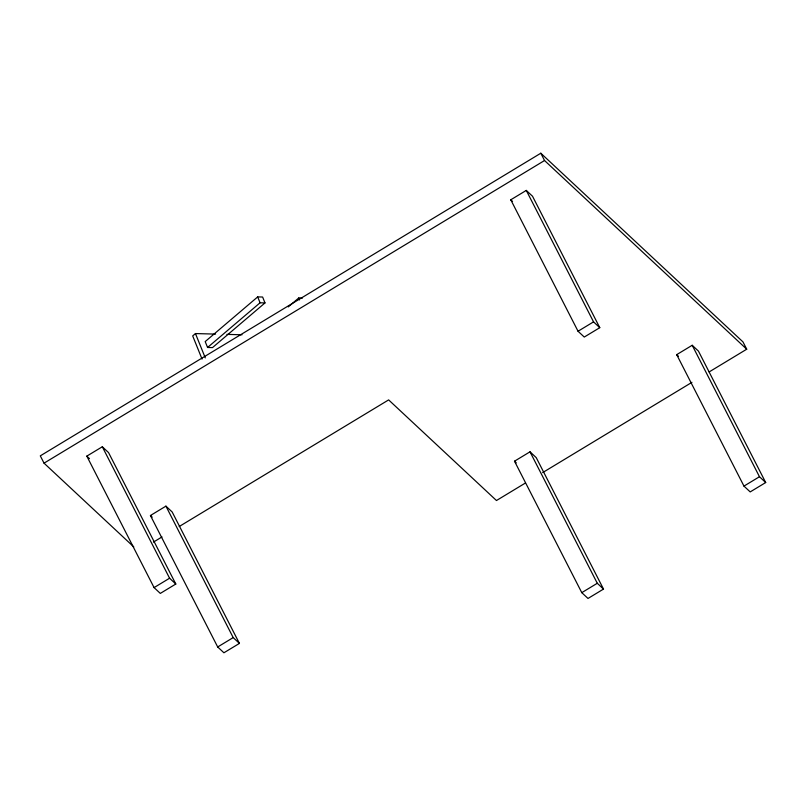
<?xml version="1.0" encoding="UTF-8"?>
<svg xmlns="http://www.w3.org/2000/svg" width="806" height="806" viewBox="0 0 806 806"><rect width="100%" height="100%" fill="white"/><g stroke="black" fill="none" stroke-linecap="round" stroke-linejoin="round"><path stroke-width="1.21" d="M215.595 334.097L195.455 333.563L192.694 335.921L202.044 359.073M257.688 296.9L205.198 341.583L207.575 347.477L212.502 347.598L264.993 302.915L262.615 297.021L257.688 296.9L260.066 302.784L264.993 302.915M207.575 347.477L260.066 302.784M288.256 306.905L298.754 297.968L302.452 298.069M709.129 371.949L746.719 349.21L742.981 341.915L540.806 153.221L40.3 455.853L44.038 463.158L133.806 546.942M44.038 463.158L544.544 160.525L746.719 349.21M86.806 456.136L102.312 446.766L108.538 452.579L175.809 584.028L160.303 593.407L154.077 587.594L86.806 456.136L89.476 458.624M510.772 199.787L526.278 190.418L532.504 196.221L599.775 327.679L584.269 337.049L578.043 331.246L510.772 199.787L512.556 201.45M150.43 515.518L165.925 506.138L172.152 511.951L239.422 643.41L223.917 652.779L217.691 646.966L150.43 515.518L152.203 517.17M153.422 542.116L162.016 536.927M179.194 526.53L388.633 399.897L496.466 500.526L525.462 482.995M154.077 587.594L169.582 578.224L175.809 584.028M578.043 331.246L593.548 321.866L599.775 327.679M676.697 354.65L692.203 345.28L698.429 351.084L765.7 482.542L750.195 491.912L743.968 486.109L676.697 354.65L678.481 356.312M514.51 461.193L530.016 451.813L536.232 457.627L603.503 589.085L588.007 598.455L581.781 592.652L514.51 461.193L516.283 462.856M217.691 646.966L233.196 637.596L239.422 643.41M542.65 472.608L691.941 382.336M743.968 486.109L759.474 476.729L765.7 482.542M581.781 592.652L597.286 583.272L603.503 589.085M226.919 334.389L242.012 334.782M692.203 345.28L759.474 476.729M540.806 153.221L544.544 160.525M526.278 190.418L593.548 321.866M530.016 451.813L597.286 583.272M165.925 506.138L233.196 637.596M102.312 446.766L169.582 578.224M298.754 297.968L299.55 299.933M195.455 333.563L205.278 357.884"/></g></svg>
